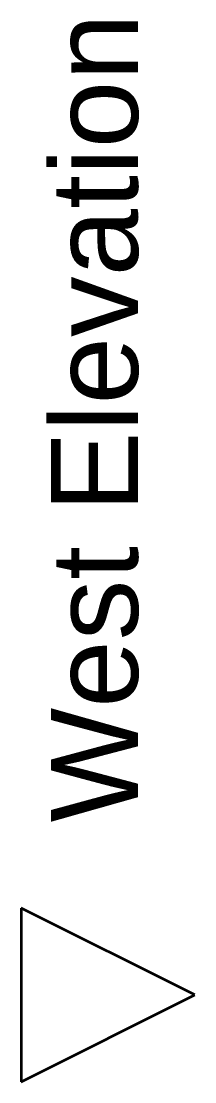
# Model space of a CAD drawing. Header units: millimetres. Extents: x -6000 to 12300, y -11438 to 14364.
# Drawn here: x -6000 to -5400, y 10700 to 14364 of the extents above; entities that cross this region are included whole.
import ezdxf

# ---------------------------------------------------------------- set-up
doc = ezdxf.new("R2010")
doc.units = ezdxf.units.MM
doc.header["$MEASUREMENT"] = 0
doc.linetypes.add('Wipeout_Contour', pattern=[1000, 0, -1000])
doc.layers.add('Marker - Elevation', color=7, linetype='Continuous')
doc.layers.add('Marker - Elevation_Pen_No__25', color=7, linetype='Continuous', lineweight=35, true_color=0x40a5ff)
doc.layers.add('Marker - Elevation_Pen_No__6', color=5, linetype='Continuous', lineweight=35)
doc.styles.add('GENERATED_STYLE_1', font='')
doc.styles.get('GENERATED_STYLE_1').set_extended_font_data('Arial')

# ---------------------------------------------------------------- blocks, each defined once
blk = doc.blocks.new('Elevation_2_5', base_point=(-6000, 23000))
at = {"layer": 'Marker - Elevation_Pen_No__6', "insert": (-5592.4, 11480), "char_height": 300, "attachment_point": 7, "rotation": 90, "style": 'GENERATED_STYLE_1'}
blk.add_mtext('\\A1;{\\fArial|b0|i0|c0|p34; West Elevation}', dxfattribs=at)
at = {"color": 254, "linetype": 'Wipeout_Contour', "lineweight": 0, "ltscale": 37315.351783}
blk.add_wipeout([(-6000, 11300), (-6000, 10700), (-5400, 11000)], dxfattribs=at).dxf.layer = 'Marker - Elevation'
at = {"layer": 'Marker - Elevation_Pen_No__25', "linetype": 'Continuous'}
for p, q in [((-6000, 11300), (-6000, 10700)), ((-5400, 11000), (-6000, 11300)), ((-6000, 10700), (-5400, 11000))]:
    blk.add_line(p, q, dxfattribs=at)

msp = doc.modelspace()

# ---------------------------------------------------------------- block references
at = {"layer": 'Marker - Elevation', "color": 151, "lineweight": 20, "true_color": 0x80c2ff}
msp.add_blockref('Elevation_2_5', (-6000, 23000), dxfattribs=at)

doc.saveas('drawing.dxf')
